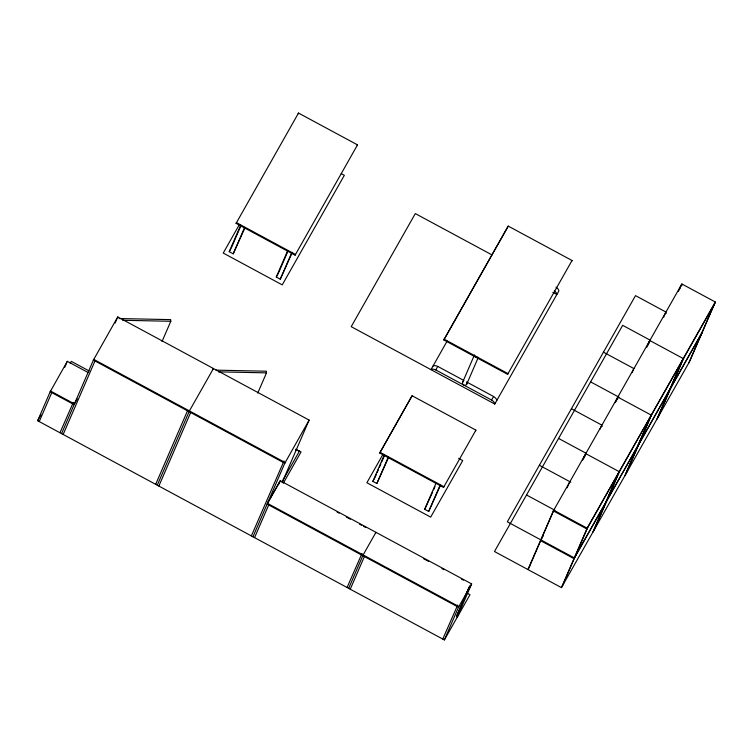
<?xml version="1.0" encoding="UTF-8"?>
<svg xmlns="http://www.w3.org/2000/svg" width="753" height="753" viewBox="0 0 753 753"><rect width="100%" height="100%" fill="white"/><g stroke="black" fill="none" stroke-linecap="round" stroke-linejoin="round"><path stroke-width="1.13" d="M466.907 593.035L469.994 594.701L444.364 639.937L37.65 420.72L50.507 391.014L74.425 403.909L77.23 398.958M39.241 421.576L51.778 392.614M64.683 367.426L66.546 363.144M67.008 362.071L67.328 361.327L88.261 372.613M59.976 432.749L73.314 402.375M61.577 433.615L93.711 359.35L285.105 462.511L252.97 536.776M63.167 434.472L94.982 360.951M115.115 323.009L116.96 318.745M117.421 317.681L117.741 316.938L309.135 420.099L282.074 482.645M162.036 341.523L170.799 321.286L170.696 319.63L119.021 318.538M236.084 223.359L236.414 222.615L295.421 254.429L295.101 255.173L236.084 223.359L298.499 113.063L357.515 144.868L357.186 145.611M244.857 228.018L233.214 253.827L229.223 251.681L240.706 225.156M231.227 248.151L240.405 226.926M233.214 253.827L244.687 227.312M298.179 113.807L298.499 113.063M155.673 484.33L187.488 410.809M157.273 485.196L189.408 410.931L213.438 368.518L213.118 369.262M158.864 486.052L190.678 412.531M292.362 252.321L280.267 279.194L276.276 277.038L287.75 250.523M278.732 272.445L287.919 251.229M280.267 279.194L291.74 252.669M257.733 393.104L266.496 372.867L266.393 371.22L215.895 370.147M251.37 535.92L283.994 460.977M254.561 537.633L268.699 504.962M278.554 484.64L280.248 480.734L471.642 583.904L457.184 617.319M475.896 430.132L443.526 487.426L379.728 453.033L412.098 395.749L475.896 430.132L475.576 430.876M388.501 457.692L376.858 483.501L372.867 481.355L384.341 454.831M374.872 477.826L376.246 474.635M377.168 472.517L378.543 469.335M379.456 467.208L380.839 464.027M381.752 461.909L384.51 455.546M412.098 395.749L379.728 453.033M376.858 483.501L388.332 456.986M572.035 260.5L507.616 374.335L443.818 339.942L508.237 226.107L572.035 260.5L571.706 261.244M347.067 587.5L362.014 553.408M348.667 588.357L363.125 554.942L375.945 532.324L375.625 533.058M350.258 589.213L364.396 556.542M508.237 226.107L443.818 339.942M462.521 382.515L474.268 355.369M466.662 384.294L478.249 357.515M440.336 485.629L428.692 511.447L424.701 509.292L436.175 482.777M432.674 491.973L424.701 509.292M433.587 489.845L434.97 486.664M428.692 511.447L440.166 484.923M443.526 487.426L443.846 486.683L380.049 452.289M507.616 374.335L507.936 373.592L444.138 339.198M442.764 639.081L457.711 604.988M444.364 639.937L458.822 606.523L267.428 503.352L280.248 480.734M469.74 585.796L456.459 616.481L469.232 587.199M529.227 567.084L540.833 540.268M541.623 538.451L554.152 509.489M567.122 487.831L569.456 482.438M582.737 460.064L584.601 455.772M583.547 458.643L585.721 453.617L619.211 471.67L593.505 531.081M584.347 457.231L586.201 452.939M600.103 429.135L601.506 425.897L602.296 426.33M615.257 402.648L617.121 398.328L617.921 398.761M616.048 401.029L617.761 397.066L651.26 415.119L625.545 474.531M616.387 400.69L618.241 396.398M632.144 372.584L633.546 369.356M646.836 347.18L649.171 341.787M647.636 345.552L649.811 340.525L683.3 358.579L657.595 417.99M648.437 344.14L650.291 339.848M663.722 317.117L665.596 312.806L666.386 313.239M678.415 291.496L680.731 286.131M679.347 289.557L681.86 283.975L715.35 302.028L689.644 361.44L561.456 587.622L494.476 551.516L622.656 325.334L650.055 340.102M561.456 587.622L587.171 528.211L715.35 302.028M562.265 586.211L574.793 557.248M575.113 556.505L587.651 527.542M592.705 532.493L605.233 503.531M605.563 502.788L618.091 473.825M594.305 529.66L606.843 500.698M607.163 499.954L619.691 470.992M624.745 475.943L637.283 446.981M637.603 446.237L650.14 417.275M626.355 473.119L638.883 444.157M639.203 443.413L651.74 414.451M656.795 419.402L669.323 390.44M669.652 389.696L682.18 360.734M658.395 416.578L670.932 387.607M671.252 386.873L683.78 357.901M688.835 362.852L701.372 333.89M701.692 333.146L714.23 304.184M67.328 361.327L50.187 391.758L74.105 404.653M37.65 420.72L41.01 414.781M70.18 363.322L71.3 361.346L89.24 371.013M117.741 316.938L93.391 360.094L284.785 463.255L309.135 420.099M239.332 224.667L223.236 253.064L282.243 284.879L344.337 175.317L341.231 173.642M229.223 251.681L230.729 249.027M276.276 277.038L278.281 273.508M295.101 255.173L357.515 144.868M279.928 481.478L267.108 504.096L458.502 607.266L471.642 583.904M282.271 481.393L299.44 451.094A65.257 58.405 23.4 0 0 295.59 449.899M283.297 483.257L301.04 451.96L295.891 449.183M382.901 454.464L366.88 482.739L430.678 517.132L462.719 460.582L458.605 458.361M447.131 341.118L430.97 369.648A5.525 2.457 29.5 0 1 435.761 369.939L491.577 400.031A5.525 2.457 29.5 0 1 494.768 404.041L558.858 290.95A5.525 2.457 29.5 0 0 556.006 287.166M435.761 369.939L437.757 366.41L463.923 380.51M372.867 481.355L374.373 478.701M491.577 400.031L493.582 396.502L466.54 381.922M681.86 283.975L553.351 510.901L586.851 528.954L715.03 302.772M543.365 535.562L540.503 540.607L573.993 558.66L702.173 332.478M529.679 566.538L527.966 569.569L553.671 510.158L587.171 528.211M702.493 331.734L574.313 557.917L507.324 521.81L635.504 295.628L665.953 312.043M122.645 320.27L170.799 321.286M218.342 371.85L266.496 372.867M681.211 285.236L682.011 285.669M491.954 254.881L415.308 213.579L351.218 326.661L494.768 404.041M552.862 292.333L556.853 294.479A5.525 2.457 29.5 0 0 554.33 290.931M603.464 352.178L633.913 368.584M590.606 381.884L619.022 397.198M571.414 408.719L601.863 425.134M558.566 438.425L585.966 453.193M539.374 465.269L570.84 482.221M526.516 494.975L554.933 510.289M337.062 512.049L339.104 513.151M346.267 517.01L350.361 519.212M359.567 524.173L361.609 525.283M363.652 526.385L365.704 527.486M423.553 558.67L428.664 561.427M441.964 568.59L444.006 569.692M461.401 579.066L463.443 580.168M466.662 382.449A2.268 2.033 23.4 0 1 465.712 385.122A2.268 2.033 23.4 0 1 462.728 384.077A2.268 2.033 23.4 0 1 463.537 381.357M477.722 357.289A2.268 2.033 23.4 0 1 474.503 354.983M493.582 396.502A5.525 2.457 29.5 0 1 496.764 400.502M432.966 366.118A5.525 2.457 29.5 0 1 437.757 366.41"/></g></svg>
